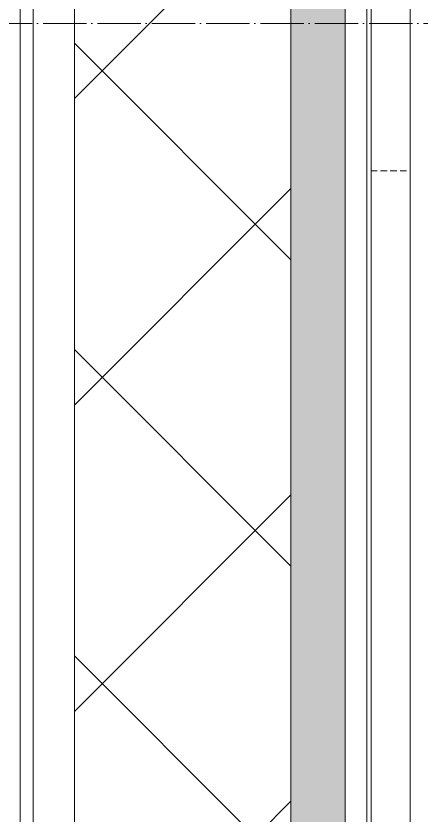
# Model space of a CAD drawing. Header units: millimetres. Extents: x -10438 to 68527, y -5058 to 44223.
# Drawn here: x 44013 to 44200.1, y 7929.8 to 8298.5 of the extents above; entities that cross this region are included whole.
import ezdxf

# ---------------------------------------------------------------- set-up
doc = ezdxf.new("R2010")
doc.units = ezdxf.units.MM
doc.linetypes.add('ADSK_Линия сетки', pattern=[25, 20, -2.5, 0, -2.5])
doc.linetypes.add('ADSK_Штрих_ш3 п1_5', pattern=[4.5, 3, -1.5])
for name, color, linetype, lineweight in [('Каркас', 7, 'Continuous', 18), ('Оси', 7, 'Continuous', 9), ('Стены внутренние', 7, 'Continuous', 18), ('Стены отделка', 7, 'Continuous', 30), ('Стены штриховка', 7, 'Continuous', 9)]:
    doc.layers.add(name, color=color, linetype=linetype, lineweight=lineweight)

msp = doc.modelspace()

# ---------------------------------------------------------------- hatches: boundary and pattern name
at = {"layer": 'Стены внутренние'}
msp.add_hatch(color=256, dxfattribs=at).paths.add_polyline_path([(44165, 5422.057), (44165, 8627.057), (44140, 8627.057), (44140, 5422.057)])
at = {"layer": 'Стены внутренние', "lineweight": 9, "true_color": 0x0000ff}
h = msp.add_hatch(dxfattribs=at)
h.set_pattern_fill('FP_2', color=5, style=0, pattern_type=2)
h.set_pattern_definition([(45, (0, 0), (-70.71068, 70.71068), []), (135, (0, 0), (-70.71068, -70.71068), [])])
h.paths.add_polyline_path([(44120.856, 5422.057), (44140, 5422.057), (44140, 8602.057), (44040, 8602.057), (44040, 5422.057)])

# ---------------------------------------------------------------- linework, layer by layer
at = {"layer": 'Каркас', "color": 8, "linetype": 'ADSK_Штрих_ш3 п1_5', "lineweight": 9, "true_color": 0x808080}
msp.add_line((44176.843, 8227.057), (44195, 8227.057), dxfattribs=at)
at = {"layer": 'Оси', "linetype": 'ADSK_Линия сетки'}
msp.add_line((-9638.275, 8295), (56004.853, 8295), dxfattribs=at)
at = {"layer": 'Стены отделка', "lineweight": 9}
for p, q in [((44195, 3425), (44195, 8657.057)), ((44177, 8637.057), (44177, 3425)), ((44015, 8477.057), (44015, 5422.057)), ((44021, 8477.057), (44021, 5420))]:
    msp.add_line(p, q, dxfattribs=at)
at = {"layer": 'Стены штриховка'}
for p, q in [((44175, 8639.057), (44175, 3425)), ((44165, 8627.057), (44165, 5422.057)), ((44140, 8602.057), (44140, 5422.057)), ((44040, 8502.057), (44040, 5422.057))]:
    msp.add_line(p, q, dxfattribs=at)

doc.saveas('drawing.dxf')
